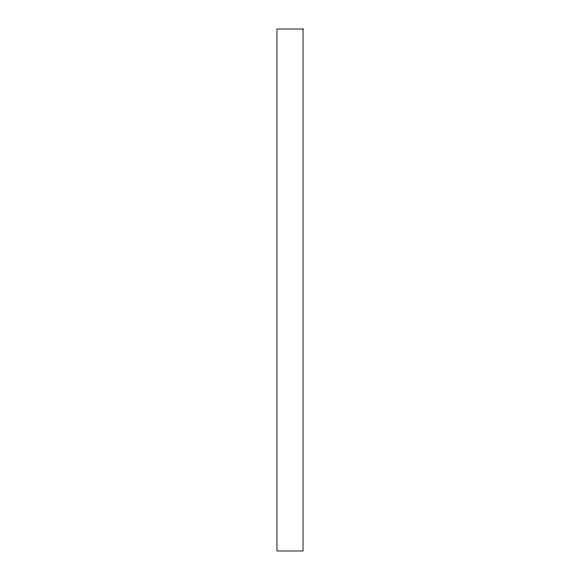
<?xml version="1.0" encoding="UTF-8"?>
<svg xmlns="http://www.w3.org/2000/svg" width="580" height="580" viewBox="0 0 580 580"><rect width="100%" height="100%" fill="white"/><g stroke="black" fill="none" stroke-linecap="round" stroke-linejoin="round"><path stroke-width="0.87" d="M303.05 29L276.95 29L276.95 551L303.05 551L303.05 29"/></g></svg>
